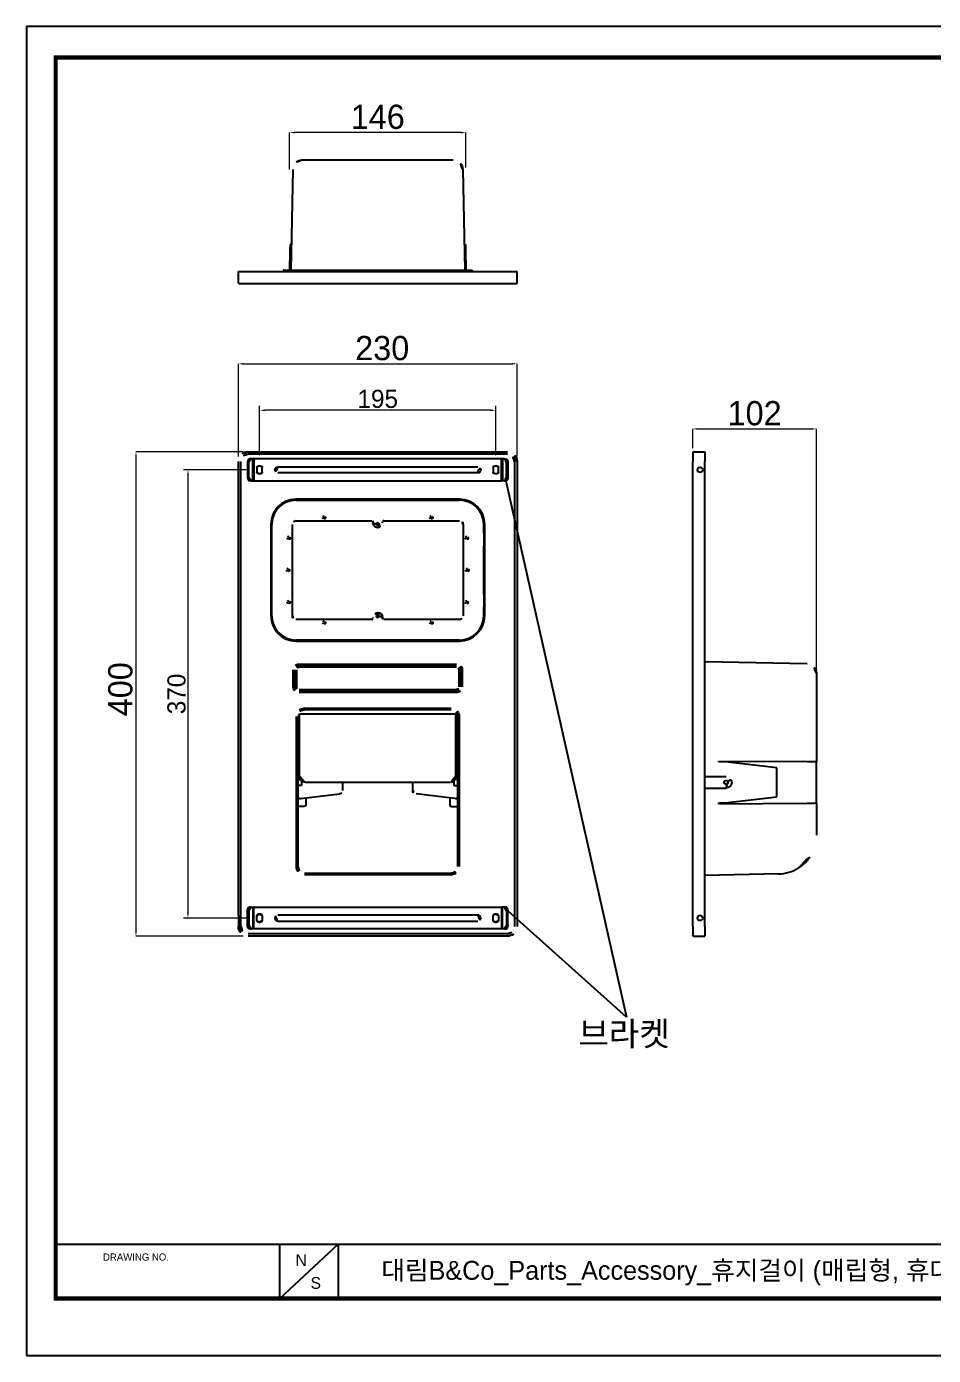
# Model space of a CAD drawing. Extents: x 16296660632 to 16296676784, y -37409619871 to -37409616699.
# Drawn here: x 16296675286 to 16296676035, y -37409617796 to -37409616699 of the extents above; entities that cross this region are included whole.
import ezdxf

# ---------------------------------------------------------------- set-up
doc = ezdxf.new("R2010")
doc.units = 0
doc.header["$LTSCALE"] = 10
doc.header["$MEASUREMENT"] = 0
doc.header["$PDMODE"] = 3
doc.header["$PDSIZE"] = -10
doc.linetypes.add('HIDDEN2', pattern=[4.7625, 3.175, -1.5875])
doc.layers.get('0').update_dxf_attribs({"linetype": 'CONTINUOUS'})
doc.layers.get('DEFPOINTS').update_dxf_attribs({"linetype": 'CONTINUOUS'})
doc.layers.add('AM_5', color=3, linetype='CONTINUOUS', lineweight=25)
for name, color, linetype in [('BODY', 7, 'CONTINUOUS'), ('Make2D$보임$선', 18, 'CONTINUOUS'), ('Make2D$보임$접선', 18, 'CONTINUOUS'), ('Make2D$숨김$선', 7, 'CONTINUOUS')]:
    doc.layers.add(name, color=color, linetype=linetype)
doc.styles.add('Daelim Dimension', font='\x7f\x7f\x7f\x7f.TTF')
doc.styles.get("Standard").update_dxf_attribs({"font": '\x7f\x7f\x7f\x7f.TTF'})
doc.dimstyles.new('DEFAULT', dxfattribs={"dimscale": 2, "dimtxt": 2, "dimasz": 2, "dimexe": 0, "dimexo": 2, "dimgap": 1, "dimtad": 1, "dimdec": 1, "dimzin": 9, "dimdsep": 46, "dimtxsty": 'Daelim Dimension', "dimcen": 0.5, "dimclrd": 252, "dimclre": 252, "dimclrt": 3, "dimadec": 1, "dimazin": 0, "dimtfac": 1, "dimtdec": 1, "dimtix": 1, "dimtmove": 0, "dimatfit": 3, "dimfxl": 0, "dimtolj": 1, "dimtzin": 1, "dimlwd": 9, "dimlwe": 9, "dimarcsym": 0})
doc.dimstyles.new('ISO-25$0', dxfattribs={"dimtxt": 2.5, "dimasz": 2.5, "dimexe": 1.25, "dimexo": 0.625, "dimtad": 1, "dimtxsty": 'Standard', "dimcen": 2.5, "dimadec": 0, "dimazin": 0, "dimtfac": 1, "dimtmove": 0, "dimatfit": 3, "dimfxl": 0, "dimarcsym": 0})

# ---------------------------------------------------------------- blocks, each defined once
blk = doc.blocks.new('*D36')
at = {"layer": 'BODY', "color": 5, "lineweight": 9, "ltscale": 0.7}
for p, q in [((16296675465.13556, -37409617049.68542), (16296675376.53018, -37409617049.68542)), ((16296675376.53018, -37409617053.68542), (16296675376.53018, -37409617445.68542)), ((16296675465.13556, -37409617449.68542), (16296675376.53018, -37409617449.68542))]:
    blk.add_line(p, q, dxfattribs=at)
at = {"layer": 'BODY', "color": 5, "ltscale": 0.7}
for points in [[(16296675375.86352, -37409617053.68542), (16296675377.19685, -37409617053.68542), (16296675376.53018, -37409617049.68542)], [(16296675375.86352, -37409617445.68542), (16296675377.19685, -37409617445.68542), (16296675376.53018, -37409617449.68542)]]:
    blk.add_solid(points, dxfattribs=at)
at = {"layer": 'DEFPOINTS', "color": 0, "ltscale": 0.7}
for p in [(16296675469.13556, -37409617049.68542), (16296675376.53018, -37409617449.68542), (16296675469.13556, -37409617449.68542)]:
    blk.add_point(p, dxfattribs=at)
at = {"layer": 'BODY', "color": 7, "ltscale": 0.7, "insert": (16296675363.71474, -37409617245.7729), "char_height": 20, "attachment_point": 5, "rotation": 90, "style": 'Daelim Dimension'}
blk.add_mtext('\\A1;400', dxfattribs=at)
blk = doc.blocks.new('*D37')
at = {"layer": 'BODY', "color": 5, "lineweight": 9, "ltscale": 0.7}
for p, q in [((16296675461.135559, -37409617053.685417), (16296675461.135559, -37409616977.136742)), ((16296675465.135559, -37409616977.136742), (16296675687.135559, -37409616977.136742)), ((16296675691.135559, -37409617053.685417), (16296675691.135559, -37409616977.136742))]:
    blk.add_line(p, q, dxfattribs=at)
at = {"layer": 'BODY', "color": 5, "ltscale": 0.7}
for points in [[(16296675465.135559, -37409616976.470078), (16296675465.135559, -37409616977.803413), (16296675461.135559, -37409616977.136742)], [(16296675687.135559, -37409616976.470078), (16296675687.135559, -37409616977.803413), (16296675691.135559, -37409616977.136742)]]:
    blk.add_solid(points, dxfattribs=at)
at = {"layer": 'DEFPOINTS', "color": 0, "ltscale": 0.7}
for p in [(16296675691.135559, -37409616977.136742), (16296675461.135559, -37409617057.685417), (16296675691.135559, -37409617057.685417)]:
    blk.add_point(p, dxfattribs=at)
at = {"layer": 'BODY', "color": 7, "ltscale": 0.7, "insert": (16296675579.814381, -37409616964.235451), "char_height": 20, "attachment_point": 5, "style": 'Daelim Dimension'}
blk.add_mtext('\\A1;230', dxfattribs=at)
blk = doc.blocks.new('*D38')
at = {"layer": 'BODY', "color": 5, "lineweight": 9, "ltscale": 0.7}
for p, q in [((16296675836.246559, -37409617046.716042), (16296675836.246559, -37409617030.860489)), ((16296675840.246559, -37409617030.860489), (16296675934.246559, -37409617030.860489)), ((16296675938.246559, -37409617233.032738), (16296675938.246559, -37409617030.860489))]:
    blk.add_line(p, q, dxfattribs=at)
at = {"layer": 'BODY', "color": 5, "ltscale": 0.7}
for points in [[(16296675840.246559, -37409617030.193817), (16296675840.246559, -37409617031.527153), (16296675836.246559, -37409617030.860489)], [(16296675934.246559, -37409617030.193817), (16296675934.246559, -37409617031.527153), (16296675938.246559, -37409617030.860489)]]:
    blk.add_solid(points, dxfattribs=at)
at = {"layer": 'DEFPOINTS', "color": 0, "ltscale": 0.7}
for p in [(16296675938.246559, -37409617030.860489), (16296675836.246559, -37409617050.716042), (16296675938.246559, -37409617237.032738)]:
    blk.add_point(p, dxfattribs=at)
at = {"layer": 'BODY', "color": 7, "ltscale": 0.7, "insert": (16296675887.246559, -37409617018.016434), "char_height": 20, "attachment_point": 5, "style": 'Daelim Dimension'}
blk.add_mtext('\\A1;102', dxfattribs=at)
blk = doc.blocks.new('*D26')
at = {"layer": 'BODY', "color": 5, "lineweight": 9, "ltscale": 0.7}
for p, q in [((16296675503.290581, -37409616816.586227), (16296675503.290581, -37409616786.191528)), ((16296675644.980551, -37409616786.191528), (16296675507.290581, -37409616786.191528)), ((16296675648.980551, -37409616814.949371), (16296675648.980551, -37409616786.191528))]:
    blk.add_line(p, q, dxfattribs=at)
at = {"layer": 'BODY', "color": 5, "ltscale": 0.7}
for points in [[(16296675507.290581, -37409616785.524857), (16296675507.290581, -37409616786.858192), (16296675503.290581, -37409616786.191528)], [(16296675644.980551, -37409616785.524857), (16296675644.980551, -37409616786.858192), (16296675648.980551, -37409616786.191528)]]:
    blk.add_solid(points, dxfattribs=at)
at = {"layer": 'DEFPOINTS', "color": 0, "ltscale": 0.7}
for p in [(16296675503.290581, -37409616786.191528), (16296675503.290581, -37409616820.586227), (16296675648.980551, -37409616818.949371)]:
    blk.add_point(p, dxfattribs=at)
at = {"layer": 'BODY', "color": 7, "ltscale": 0.7, "insert": (16296675576.135559, -37409616773.30455), "char_height": 20, "attachment_point": 5, "style": 'Daelim Dimension'}
blk.add_mtext('\\A1;146', dxfattribs=at)
blk = doc.blocks.new('1233')
at = {"layer": 'Make2D$보임$선', "color": 1}
for p, q in [((130.5, 155.9), (130.5, 143.9)), ((131.7, 143.9), (131.7, 155.9)), ((133.4, 158.9), (132.2, 158.9)), ((135.8, 158.9), (133.4, 158.9)), ((135.8, 158.9), (135.8, 140.9)), ((340.2, 158.9), (135.8, 158.9)), ((340.2, 140.9), (340.2, 158.9)), ((342.6, 158.9), (340.2, 158.9)), ((342.6, 158.9), (343.8, 158.9)), ((344.2, 143.9), (344.2, 155.9)), ((345.5, 155.9), (345.5, 143.9)), ((138.2, 152.2), (138.2, 147.7)), ((142.7, 147.7), (142.7, 152.2)), ((155.5, 152.4), (320.5, 152.4)), ((320.5, 147.4), (155.5, 147.4)), ((333.2, 152.2), (333.2, 147.7)), ((337.7, 147.7), (337.7, 152.2)), ((133.4, 140.9), (132.2, 140.9)), ((133.4, 140.9), (135.8, 140.9)), ((135.8, 140.9), (340.2, 140.9)), ((342.6, 140.9), (340.2, 140.9)), ((342.6, 140.9), (343.8, 140.9))]:
    blk.add_line(p, q, dxfattribs=at)
for centre, start, end in [((155.5, 149.9), 90, 270), ((320.5, 149.9), 270, 90)]:
    blk.add_arc(centre, 2.5, start, end, dxfattribs=at)
for points, weights in [([(130.5, 155.9), (130.5, 158.9), (132.2, 158.9)], [1, 0.707106781187, 1]), ([(133.4, 158.9), (131.7, 158.9), (131.7, 155.9)], [1, 0.707106781187, 1]), ([(342.6, 158.9), (344.2, 158.9), (344.2, 155.9)], [1, 0.707106781187, 1]), ([(345.5, 155.9), (345.5, 158.9), (343.8, 158.9)], [1, 0.707106781187, 1]), ([(132.2, 140.9), (130.5, 140.9), (130.5, 143.9)], [1, 0.707106781187, 1]), ([(131.7, 143.9), (131.7, 140.9), (133.4, 140.9)], [1, 0.707106781187, 1]), ([(140.5, 153.2), (138.2, 153.2), (138.2, 152.2)], [1, 0.707106781187, 1]), ([(138.2, 147.7), (138.2, 146.7), (140.5, 146.7)], [1, 0.707106900396, 1]), ([(142.7, 152.2), (142.7, 153.2), (140.5, 153.2)], [1, 0.707106781187, 1]), ([(140.5, 146.7), (142.7, 146.7), (142.7, 147.7)], [1, 0.707106781187, 1]), ([(335.5, 153.2), (333.2, 153.2), (333.2, 152.2)], [0.999999860338, 0.707106731808, 1]), ([(333.2, 147.7), (333.2, 146.7), (335.5, 146.7)], [1, 0.707106900396, 1]), ([(337.7, 152.2), (337.7, 153.2), (335.5, 153.2)], [1, 0.707106731808, 0.999999860338]), ([(335.5, 146.7), (337.7, 146.7), (337.7, 147.7)], [1, 0.707106781187, 1]), ([(344.2, 143.9), (344.2, 140.9), (342.6, 140.9)], [1, 0.707106781187, 1]), ([(343.8, 140.9), (345.5, 140.9), (345.5, 143.9)], [1, 0.707106781187, 1])]:
    blk.add_rational_spline(points, weights, degree=2, dxfattribs=at)
at = {"layer": 'Make2D$숨김$선', "color": 1, "linetype": 'HIDDEN2'}
for p, q in [((135, 140.9), (135, 158.9)), ((341, 158.9), (341, 140.9))]:
    blk.add_line(p, q, dxfattribs=at)
blk = doc.blocks.new('*D27')
at = {"layer": 'AM_5', "color": 0, "lineweight": 5}
for p, q in [((16296675478.63556, -37409617052.43542), (16296675478.63556, -37409617011.76338)), ((16296675669.13556, -37409617015.51338), (16296675483.13556, -37409617015.51338)), ((16296675673.63556, -37409617052.43542), (16296675673.63556, -37409617011.76338))]:
    blk.add_line(p, q, dxfattribs=at)
at = {"layer": 'AM_5', "color": 0}
for points in [[(16296675483.13556, -37409617014.76338), (16296675483.13556, -37409617016.26338), (16296675478.63556, -37409617015.51338)], [(16296675669.13556, -37409617014.76338), (16296675669.13556, -37409617016.26338), (16296675673.63556, -37409617015.51338)]]:
    blk.add_solid(points, dxfattribs=at)
at = {"layer": 'DEFPOINTS', "color": 0}
for p in [(16296675478.63556, -37409617015.51338), (16296675478.63556, -37409617061.43542), (16296675673.63556, -37409617061.43542)]:
    blk.add_point(p, dxfattribs=at)
at = {"layer": 'AM_5', "color": 0, "insert": (16296675576.13556, -37409617006.13838), "char_height": 15, "attachment_point": 5}
blk.add_mtext('195', dxfattribs=at)
blk = doc.blocks.new('*D28')
at = {"layer": 'AM_5', "color": 0, "lineweight": 5}
for p, q in [((16296675467.38556, -37409617064.68542), (16296675415.69598, -37409617064.68542)), ((16296675419.44598, -37409617069.18542), (16296675419.44598, -37409617430.18542)), ((16296675467.38556, -37409617434.68542), (16296675415.69598, -37409617434.68542))]:
    blk.add_line(p, q, dxfattribs=at)
at = {"layer": 'AM_5', "color": 0}
for points in [[(16296675418.69598, -37409617069.18542), (16296675420.19598, -37409617069.18542), (16296675419.44598, -37409617064.68542)], [(16296675418.69598, -37409617430.18542), (16296675420.19598, -37409617430.18542), (16296675419.44598, -37409617434.68542)]]:
    blk.add_solid(points, dxfattribs=at)
at = {"layer": 'DEFPOINTS', "color": 0}
for p in [(16296675476.38556, -37409617064.68542), (16296675419.44598, -37409617434.68542), (16296675476.38556, -37409617434.68542)]:
    blk.add_point(p, dxfattribs=at)
at = {"layer": 'AM_5', "color": 0, "insert": (16296675410.07099, -37409617249.68542), "char_height": 15, "attachment_point": 5, "rotation": 90}
blk.add_mtext('370', dxfattribs=at)

msp = doc.modelspace()

# ---------------------------------------------------------------- linework, layer by layer
at = {"color": 1, "ltscale": 0.5}
for p, q in [((16296675681.966, -37409617073.685417), (16296675781.62483, -37409617516.457077)), ((16296675781.62483, -37409617516.457077), (16296675683.635559, -37409617428.685417))]:
    msp.add_line(p, q, dxfattribs=at)
at = {"color": 5}
msp.add_line((16296675310.29731, -37409617703.8675), (16296676515.928049, -37409617703.8675), dxfattribs=at)
at = {"color": 5, "ltscale": 40}
for p, q in [((16296675495.103889, -37409617703.8675), (16296675495.103889, -37409617748.985077)), ((16296675495.103889, -37409617703.8675), (16296675495.103889, -37409617748.985077)), ((16296675543.390909, -37409617703.8675), (16296675495.103889, -37409617748.985077)), ((16296675543.390909, -37409617703.8675), (16296675495.103889, -37409617748.985077)), ((16296675543.390909, -37409617703.8675), (16296675543.390909, -37409617748.985077)), ((16296675543.390909, -37409617703.8675), (16296675543.390909, -37409617748.985077))]:
    msp.add_line(p, q, dxfattribs=at)
at = {"ltscale": 0.5}
msp.add_lwpolyline([(16296675286.22047, -37409617795.791344), (16296676783.52046, -37409617795.791344), (16296676783.52046, -37409616698.691338), (16296675286.22047, -37409616698.691338)], close=True, dxfattribs=at)
at = {"color": 5, "linetype": 'ByBlock', "lineweight": 200, "const_width": 3.45}
msp.add_lwpolyline([(16296675310.29731, -37409617748.814491), (16296676759.29731, -37409617748.814491), (16296676759.29731, -37409616724.164482), (16296675310.29731, -37409616724.164482)], close=True, dxfattribs=at)
at = {"layer": 'Make2D$보임$선', "color": 0}
for p, q in [((16296675514.012501, -37409616808.763367), (16296675638.258631, -37409616808.763367)), ((16296675506.014219, -37409616816.597603), (16296675504.290581, -37409616899.763367)), ((16296675646.25691, -37409616816.597603), (16296675647.980551, -37409616899.763367)), ((16296675503.728571, -37409616878.630348), (16296675503.63221, -37409616883.279678)), ((16296675503.72855, -37409616878.631142), (16296675503.728571, -37409616878.630348)), ((16296675504.72855, -37409616878.630348), (16296675503.728571, -37409616878.630348)), ((16296675647.54258, -37409616878.630348), (16296675648.542561, -37409616878.630348)), ((16296675648.542561, -37409616878.630348), (16296675648.63892, -37409616883.279678)), ((16296675648.54258, -37409616878.631142), (16296675648.542561, -37409616878.630348)), ((16296675503.63221, -37409616883.279709), (16296675503.290581, -37409616899.763367)), ((16296675648.63892, -37409616883.279709), (16296675648.980551, -37409616899.763367)), ((16296675461.135559, -37409616910.263367), (16296675461.135559, -37409616900.763367)), ((16296675461.135559, -37409616900.763367), (16296675469.135559, -37409616900.763367)), ((16296675469.135559, -37409616900.763367), (16296675683.135559, -37409616900.763367)), ((16296675498.17697, -37409616900.254639), (16296675498.168091, -37409616900.763367)), ((16296675498.676889, -37409616899.763367), (16296675653.594271, -37409616899.763367)), ((16296675654.0942, -37409616900.254639), (16296675654.103081, -37409616900.763367)), ((16296675683.135559, -37409616900.763367), (16296675691.135559, -37409616900.763367)), ((16296675691.135559, -37409616910.263367), (16296675691.135559, -37409616900.763367)), ((16296675461.635559, -37409616910.763367), (16296675463.63295, -37409616910.763367)), ((16296675463.63295, -37409616910.763367), (16296675469.135559, -37409616910.763367)), ((16296675469.135559, -37409616910.763367), (16296675683.135559, -37409616910.763367)), ((16296675683.135559, -37409616910.763367), (16296675686.84483, -37409616910.763367)), ((16296675686.84483, -37409616910.763367), (16296675690.635071, -37409616910.763367)), ((16296675469.135559, -37409617049.685417), (16296675683.135559, -37409617049.685417)), ((16296675683.135559, -37409617051.685417), (16296675469.135559, -37409617051.685417)), ((16296675836.246559, -37409617050.185921), (16296675836.246559, -37409617051.930077)), ((16296675836.246559, -37409617051.930077), (16296675836.246559, -37409617057.685417)), ((16296675836.746559, -37409617049.685417), (16296675846.246559, -37409617049.685417)), ((16296675846.246559, -37409617049.685417), (16296675846.246559, -37409617057.685417)), ((16296675461.135559, -37409617432.53595), (16296675461.135559, -37409617057.685417)), ((16296675463.135559, -37409617441.685417), (16296675463.135559, -37409617057.685417)), ((16296675689.135559, -37409617057.685417), (16296675689.135559, -37409617441.685417)), ((16296675691.135559, -37409617057.685417), (16296675691.135559, -37409617441.685417)), ((16296675836.246559, -37409617441.685417), (16296675836.246559, -37409617057.685417)), ((16296675846.246559, -37409617441.685417), (16296675846.246559, -37409617057.685417)), ((16296675510.93556, -37409617089.508621), (16296675508.63356, -37409617089.508621)), ((16296675508.63558, -37409617089.708603), (16296675511.04516, -37409617089.708603)), ((16296675510.95302, -37409617089.491173), (16296675510.93556, -37409617089.508621)), ((16296675510.93556, -37409617089.708603), (16296675510.93556, -37409617089.508621)), ((16296675521.31811, -37409617089.491173), (16296675510.95302, -37409617089.491173)), ((16296675511.04516, -37409617089.708603), (16296675521.225969, -37409617089.708603)), ((16296675521.225969, -37409617089.708603), (16296675571.04516, -37409617089.708603)), ((16296675521.33556, -37409617089.508621), (16296675521.31811, -37409617089.491173)), ((16296675521.33556, -37409617089.508621), (16296675521.33556, -37409617089.708603)), ((16296675570.93556, -37409617089.508621), (16296675521.33556, -37409617089.508621)), ((16296675570.95302, -37409617089.491173), (16296675570.93556, -37409617089.508621)), ((16296675570.93556, -37409617089.708603), (16296675570.93556, -37409617089.508621)), ((16296675576.135559, -37409617089.491173), (16296675570.95302, -37409617089.491173)), ((16296675571.04516, -37409617089.708603), (16296675571.167379, -37409617089.647507)), ((16296675571.04516, -37409617089.708603), (16296675581.225969, -37409617089.708603)), ((16296675571.167379, -37409617089.491173), (16296675571.167379, -37409617089.647507)), ((16296675571.167379, -37409617089.647507), (16296675581.103741, -37409617089.647507)), ((16296675581.31811, -37409617089.491173), (16296675576.135559, -37409617089.491173)), ((16296675581.103741, -37409617089.647507), (16296675581.103741, -37409617089.491173)), ((16296675581.103741, -37409617089.647507), (16296675581.225969, -37409617089.708603)), ((16296675581.225969, -37409617089.708603), (16296675631.04516, -37409617089.708603)), ((16296675581.33556, -37409617089.508621), (16296675581.31811, -37409617089.491173)), ((16296675581.33556, -37409617089.508621), (16296675581.33556, -37409617089.708603)), ((16296675630.93556, -37409617089.508621), (16296675581.33556, -37409617089.508621)), ((16296675630.95302, -37409617089.491173), (16296675630.93556, -37409617089.508621)), ((16296675630.93556, -37409617089.708603), (16296675630.93556, -37409617089.508621)), ((16296675641.31811, -37409617089.491173), (16296675630.95302, -37409617089.491173)), ((16296675631.04516, -37409617089.708603), (16296675641.225969, -37409617089.708603)), ((16296675641.225969, -37409617089.708603), (16296675643.63558, -37409617089.708603)), ((16296675641.33556, -37409617089.508621), (16296675641.31811, -37409617089.491173)), ((16296675641.33556, -37409617089.508621), (16296675641.33556, -37409617089.708603)), ((16296675643.63756, -37409617089.508621), (16296675641.33556, -37409617089.508621)), ((16296675488.43556, -37409617109.706619), (16296675488.43556, -37409617117.272919)), ((16296675488.63558, -37409617117.368187), (16296675488.63558, -37409617109.708603)), ((16296675505.63558, -37409617185.208603), (16296675505.63558, -37409617109.708603)), ((16296675508.63558, -37409617106.708603), (16296675571.185579, -37409617106.708603)), ((16296675572.185579, -37409617107.708603), (16296675572.185579, -37409617108.458603)), ((16296675580.085581, -37409617108.458603), (16296675580.085581, -37409617107.708603)), ((16296675581.085581, -37409617106.708603), (16296675643.63558, -37409617106.708603)), ((16296675646.63558, -37409617109.708603), (16296675646.63558, -37409617185.208603)), ((16296675663.63558, -37409617109.708603), (16296675663.63558, -37409617117.368187)), ((16296675663.83556, -37409617117.272919), (16296675663.83556, -37409617109.706619)), ((16296675488.41811, -37409617117.290367), (16296675488.43556, -37409617117.272919)), ((16296675488.41811, -37409617117.290367), (16296675488.41811, -37409617127.655457)), ((16296675488.43556, -37409617117.272919), (16296675488.63558, -37409617117.272919)), ((16296675488.63558, -37409617127.549004), (16296675488.63558, -37409617117.368187)), ((16296675663.63558, -37409617117.272919), (16296675663.83556, -37409617117.272919)), ((16296675663.63558, -37409617117.368187), (16296675663.63558, -37409617127.549004)), ((16296675663.83556, -37409617117.272919), (16296675663.85302, -37409617117.290367)), ((16296675663.85302, -37409617127.655457), (16296675663.85302, -37409617117.290367)), ((16296675488.43556, -37409617127.67292), (16296675488.41811, -37409617127.655457)), ((16296675488.63558, -37409617127.67292), (16296675488.43556, -37409617127.67292)), ((16296675488.43556, -37409617127.67292), (16296675488.43556, -37409617167.244247)), ((16296675488.63558, -37409617167.368187), (16296675488.63558, -37409617127.549004)), ((16296675663.63558, -37409617127.549004), (16296675663.63558, -37409617167.368187)), ((16296675663.83556, -37409617127.67292), (16296675663.63558, -37409617127.67292)), ((16296675663.85302, -37409617127.655457), (16296675663.83556, -37409617127.67292)), ((16296675663.83556, -37409617167.244247), (16296675663.83556, -37409617127.67292)), ((16296675488.43556, -37409617167.244247), (16296675488.41811, -37409617167.261703)), ((16296675488.41811, -37409617167.261703), (16296675488.41811, -37409617177.626793)), ((16296675488.43556, -37409617167.244247), (16296675488.63558, -37409617167.244247)), ((16296675488.63558, -37409617177.549004), (16296675488.63558, -37409617167.368187)), ((16296675663.63558, -37409617167.244247), (16296675663.83556, -37409617167.244247)), ((16296675663.63558, -37409617167.368187), (16296675663.63558, -37409617177.549004)), ((16296675663.85302, -37409617167.261703), (16296675663.83556, -37409617167.244247)), ((16296675663.85302, -37409617177.626793), (16296675663.85302, -37409617167.261703)), ((16296675488.41811, -37409617177.626793), (16296675488.43556, -37409617177.644249)), ((16296675488.63558, -37409617177.644249), (16296675488.43556, -37409617177.644249)), ((16296675488.43556, -37409617177.644249), (16296675488.43556, -37409617185.210541)), ((16296675488.63558, -37409617185.208603), (16296675488.63558, -37409617177.549004)), ((16296675572.185579, -37409617186.458603), (16296675572.185579, -37409617187.208603)), ((16296675580.085581, -37409617187.208603), (16296675580.085581, -37409617186.458603)), ((16296675663.63558, -37409617177.549004), (16296675663.63558, -37409617185.208603)), ((16296675663.83556, -37409617177.644249), (16296675663.63558, -37409617177.644249)), ((16296675663.85302, -37409617177.626793), (16296675663.83556, -37409617177.644249)), ((16296675663.83556, -37409617185.210541), (16296675663.83556, -37409617177.644249)), ((16296675571.185579, -37409617188.208603), (16296675508.63558, -37409617188.208603)), ((16296675643.63558, -37409617188.208603), (16296675581.085581, -37409617188.208603)), ((16296675508.63356, -37409617205.408546), (16296675510.93556, -37409617205.408546)), ((16296675511.04516, -37409617205.208603), (16296675508.63558, -37409617205.208603)), ((16296675510.93556, -37409617205.408546), (16296675510.93556, -37409617205.208603)), ((16296675510.93556, -37409617205.408546), (16296675510.95302, -37409617205.426003)), ((16296675510.95302, -37409617205.426003), (16296675521.31811, -37409617205.426003)), ((16296675521.225969, -37409617205.208603), (16296675511.04516, -37409617205.208603)), ((16296675571.04516, -37409617205.208603), (16296675521.225969, -37409617205.208603)), ((16296675521.31811, -37409617205.426003), (16296675521.33556, -37409617205.408546)), ((16296675521.33556, -37409617205.208603), (16296675521.33556, -37409617205.408546)), ((16296675521.33556, -37409617205.408546), (16296675570.93556, -37409617205.408546)), ((16296675570.93556, -37409617205.408546), (16296675570.93556, -37409617205.208603)), ((16296675570.93556, -37409617205.408546), (16296675570.95302, -37409617205.426003)), ((16296675570.95302, -37409617205.426003), (16296675576.135559, -37409617205.426003)), ((16296675581.225969, -37409617205.208603), (16296675571.04516, -37409617205.208603)), ((16296675576.135559, -37409617205.426003), (16296675581.31811, -37409617205.426003)), ((16296675631.04516, -37409617205.208603), (16296675581.225969, -37409617205.208603)), ((16296675581.31811, -37409617205.426003), (16296675581.33556, -37409617205.408546)), ((16296675581.33556, -37409617205.208603), (16296675581.33556, -37409617205.408546)), ((16296675581.33556, -37409617205.408546), (16296675630.93556, -37409617205.408546)), ((16296675630.93556, -37409617205.408546), (16296675630.93556, -37409617205.208603)), ((16296675630.93556, -37409617205.408546), (16296675630.95302, -37409617205.426003)), ((16296675630.95302, -37409617205.426003), (16296675641.31811, -37409617205.426003)), ((16296675641.225969, -37409617205.208603), (16296675631.04516, -37409617205.208603)), ((16296675643.63558, -37409617205.208603), (16296675641.225969, -37409617205.208603)), ((16296675641.31811, -37409617205.426003), (16296675641.33556, -37409617205.408546)), ((16296675641.33556, -37409617205.208603), (16296675641.33556, -37409617205.408546)), ((16296675641.33556, -37409617205.408546), (16296675643.63756, -37409617205.408546)), ((16296675506.43556, -37409617243.685417), (16296675506.43556, -37409617229.685417)), ((16296675507.635559, -37409617229.685417), (16296675507.635559, -37409617243.685417)), ((16296675508.135559, -37409617229.685417), (16296675508.135559, -37409617243.685417)), ((16296675508.93556, -37409617229.685417), (16296675508.93556, -37409617243.685417)), ((16296675511.135559, -37409617224.98542), (16296675641.135559, -37409617224.98542)), ((16296675641.135559, -37409617226.185417), (16296675511.135559, -37409617226.185417)), ((16296675641.135559, -37409617226.685417), (16296675511.135559, -37409617226.685417)), ((16296675641.135559, -37409617227.48542), (16296675511.135559, -37409617227.48542)), ((16296675643.33556, -37409617243.685417), (16296675643.33556, -37409617229.685417)), ((16296675644.135559, -37409617243.685417), (16296675644.135559, -37409617229.685417)), ((16296675644.635559, -37409617243.685417), (16296675644.635559, -37409617229.685417)), ((16296675645.83556, -37409617229.685417), (16296675645.83556, -37409617243.685417)), ((16296675846.246559, -37409617222.81971), (16296675930.412319, -37409617224.564079)), ((16296675930.412319, -37409617224.564079), (16296675930.58795, -37409617224.569649)), ((16296675938.246559, -37409617232.562363), (16296675938.246559, -37409617305.342743)), ((16296675511.135559, -37409617245.885422), (16296675641.135559, -37409617245.885422)), ((16296675511.135559, -37409617246.685417), (16296675641.135559, -37409617246.685417)), ((16296675511.135559, -37409617247.185417), (16296675641.135559, -37409617247.185417)), ((16296675641.135559, -37409617248.385422), (16296675511.135559, -37409617248.385422)), ((16296675515.635559, -37409617261.48542), (16296675636.635559, -37409617261.48542)), ((16296675636.635559, -37409617262.685417), (16296675515.635559, -37409617262.685417)), ((16296675508.93556, -37409617392.185417), (16296675508.93556, -37409617268.185417)), ((16296675510.135559, -37409617268.185417), (16296675510.135559, -37409617392.185417)), ((16296675510.135559, -37409617270.424423), (16296675511.63847, -37409617270.424423)), ((16296675510.188471, -37409617267.424423), (16296675511.63847, -37409617267.424423)), ((16296675511.63847, -37409617266.12442), (16296675640.63847, -37409617266.12442)), ((16296675511.63847, -37409617317.555496), (16296675511.63847, -37409617266.124527)), ((16296675640.63838, -37409617317.655457), (16296675640.63847, -37409617266.124527)), ((16296675640.63847, -37409617267.424423), (16296675642.082661, -37409617267.424423)), ((16296675640.63847, -37409617270.424423), (16296675642.135559, -37409617270.424423)), ((16296675642.135559, -37409617392.185417), (16296675642.135559, -37409617268.185417)), ((16296675643.33556, -37409617268.185417), (16296675643.33556, -37409617392.185417)), ((16296675511.63847, -37409617303.18396), (16296675510.14138, -37409617303.18396)), ((16296675640.63847, -37409617303.18396), (16296675642.135559, -37409617303.18396)), ((16296675857.746559, -37409617305.187813), (16296675930.412319, -37409617305.32766)), ((16296675857.746559, -37409617305.823486), (16296675857.746559, -37409617305.187813)), ((16296675862.84413, -37409617305.823486), (16296675857.746559, -37409617305.823486)), ((16296675905.730221, -37409617310.724747), (16296675862.84413, -37409617305.823486)), ((16296675930.412319, -37409617305.32766), (16296675936.242729, -37409617305.338882)), ((16296675936.242729, -37409617305.338882), (16296675936.288, -37409617305.338966)), ((16296675936.288, -37409617305.338966), (16296675938.246559, -37409617305.342743)), ((16296675938.246559, -37409617339.983688), (16296675938.246559, -37409617305.342743)), ((16296675863.73024, -37409617318.035797), (16296675846.246559, -37409617318.035797)), ((16296675905.730221, -37409617334.646988), (16296675905.730221, -37409617310.724747)), ((16296675510.14138, -37409617320.185867), (16296675512.22048, -37409617320.185867)), ((16296675512.22048, -37409617325.185867), (16296675510.14138, -37409617325.185867)), ((16296675512.32325, -37409617320.185867), (16296675512.22048, -37409617320.185867)), ((16296675513.22048, -37409617325.185867), (16296675512.22048, -37409617325.185867)), ((16296675513.22048, -37409617321.317139), (16296675513.22048, -37409617325.185867)), ((16296675516.381121, -37409617322.582047), (16296675635.89583, -37409617322.582047)), ((16296675516.381121, -37409617322.582047), (16296675635.89583, -37409617322.582047)), ((16296675516.381121, -37409617322.582047), (16296675635.89583, -37409617322.582047)), ((16296675547.22048, -37409617329.293648), (16296675547.22048, -37409617322.582047)), ((16296675605.056471, -37409617329.293648), (16296675605.056471, -37409617322.582047)), ((16296675639.056471, -37409617321.317139), (16296675639.056471, -37409617325.185867)), ((16296675639.056471, -37409617325.185867), (16296675640.056471, -37409617325.185867)), ((16296675639.953699, -37409617320.185867), (16296675640.056471, -37409617320.185867)), ((16296675642.135559, -37409617320.185867), (16296675640.056471, -37409617320.185867)), ((16296675640.056471, -37409617325.185867), (16296675642.135559, -37409617325.185867)), ((16296675846.246559, -37409617327.33593), (16296675863.730181, -37409617327.33593)), ((16296675512.142229, -37409617335.979263), (16296675512.561119, -37409617335.931389)), ((16296675512.561119, -37409617335.931389), (16296675544.561119, -37409617332.274246)), ((16296675516.64138, -37409617335.465073), (16296675516.64138, -37409617341.998863)), ((16296675639.71583, -37409617335.931389), (16296675607.71583, -37409617332.274246)), ((16296675635.635559, -37409617335.465073), (16296675635.635559, -37409617341.998863)), ((16296675640.13471, -37409617335.979263), (16296675639.71583, -37409617335.931389)), ((16296675857.746559, -37409617339.548264), (16296675862.84413, -37409617339.548264)), ((16296675857.746559, -37409617340.592079), (16296675857.746559, -37409617339.548264)), ((16296675930.412319, -37409617340.0429), (16296675857.746559, -37409617340.592079)), ((16296675862.84413, -37409617339.548264), (16296675905.730221, -37409617334.646988)), ((16296675936.23147, -37409617339.998917), (16296675930.412319, -37409617340.0429)), ((16296675936.288, -37409617339.998489), (16296675936.23147, -37409617339.998917)), ((16296675938.246559, -37409617339.983688), (16296675936.288, -37409617339.998489)), ((16296675938.246559, -37409617339.983688), (16296675938.246559, -37409617366.300743)), ((16296675514.97299, -37409617342.607246), (16296675510.14138, -37409617342.607246)), ((16296675516.64138, -37409617341.998863), (16296675514.97299, -37409617342.607246)), ((16296675635.635559, -37409617341.998863), (16296675637.303961, -37409617342.607246)), ((16296675637.303961, -37409617342.607246), (16296675642.135559, -37409617342.607246)), ((16296675515.635559, -37409617397.685417), (16296675636.635559, -37409617397.685417)), ((16296675636.635559, -37409617398.885422), (16296675515.635559, -37409617398.885422)), ((16296675906.90963, -37409617398.293869), (16296675846.246559, -37409617399.55114)), ((16296675461.135559, -37409617432.53595), (16296675461.135559, -37409617441.685417)), ((16296675683.135559, -37409617447.685417), (16296675469.135559, -37409617447.685417)), ((16296675683.135559, -37409617449.685417), (16296675469.135559, -37409617449.685417)), ((16296675836.246559, -37409617441.685417), (16296675836.246559, -37409617447.037407)), ((16296675836.246559, -37409617447.037407), (16296675836.246559, -37409617449.185417)), ((16296675836.746559, -37409617449.685417), (16296675836.246559, -37409617449.185417)), ((16296675836.746559, -37409617449.685417), (16296675846.246559, -37409617449.685417)), ((16296675846.246559, -37409617441.685417), (16296675846.246559, -37409617449.685417))]:
    msp.add_line(p, q, dxfattribs=at)
for centre, radius in [((16296675842.246559, -37409617064.685417), 2.15), ((16296675863.730221, -37409617322.685867), 1.65), ((16296675842.246559, -37409617434.685417), 2.15)]:
    msp.add_circle(centre, radius, dxfattribs=at)
for centre, radius, start, end in [((16296675514.012501, -37409616816.763367), 8, 90, 178.812663246), ((16296675638.258631, -37409616816.763367), 8, 1.187336754, 90), ((16296675498.676889, -37409616900.263367), 0.5, 90, 178.998042458), ((16296675653.594271, -37409616900.263367), 0.5, 1.001957542, 90), ((16296675461.635559, -37409616910.263367), 0.5, 180, 248.40186981), ((16296675461.635559, -37409616910.263367), 0.5, 248.4017682, 270), ((16296675690.635559, -37409616910.263367), 0.5, 270, 0), ((16296675469.135559, -37409617057.685417), 8, 90, 180), ((16296675469.135559, -37409617057.685417), 6, 90, 180), ((16296675683.135559, -37409617057.685417), 8, 0, 90), ((16296675683.135559, -37409617057.685417), 6, 0, 90), ((16296675836.746559, -37409617050.185417), 0.5, 158.401808427, 180), ((16296675836.746559, -37409617050.185417), 0.5, 90, 158.401808427), ((16296675508.63356, -37409617109.706619), 20.198, 90, 180), ((16296675508.63558, -37409617109.708603), 20, 90, 180), ((16296675643.63558, -37409617109.708603), 20, 0, 90), ((16296675643.63756, -37409617109.706619), 20.198, 0, 90), ((16296675508.63558, -37409617109.708603), 3, 90, 180), ((16296675531.935539, -37409617104.053589), 1.25, 90, 180), ((16296675531.935539, -37409617104.053589), 1.25, 180, 270), ((16296675531.935539, -37409617104.053589), 1.25, 270, 90), ((16296675571.185579, -37409617107.708603), 1, 0, 90), ((16296675576.13558, -37409617108.458603), 3.95, 180, 0), ((16296675576.13554, -37409617109.458603), 1.25, 73.370154601, 253.372059808), ((16296675576.13558, -37409617109.458603), 1.25, 253.370154601, 73.372059808), ((16296675581.085581, -37409617107.708603), 1, 90, 180), ((16296675620.335541, -37409617104.053589), 1.25, 90, 180), ((16296675620.335541, -37409617104.053589), 1.25, 180, 270), ((16296675620.335541, -37409617104.053589), 1.25, 270, 90), ((16296675643.63558, -37409617109.708603), 3, 0, 90), ((16296675502.63554, -37409617120.958603), 1.25, 90, 180), ((16296675502.63554, -37409617120.958603), 1.25, 270, 90), ((16296675649.63554, -37409617120.958603), 1.25, 90, 180), ((16296675649.63554, -37409617120.958603), 1.25, 270, 90), ((16296675502.63554, -37409617120.958603), 1.25, 180, 270), ((16296675649.63554, -37409617120.958603), 1.25, 180, 270), ((16296675502.13554, -37409617147.458603), 1.25, 90, 180), ((16296675502.13554, -37409617147.458603), 1.25, 180, 270), ((16296675502.13554, -37409617147.458603), 1.25, 270, 90), ((16296675650.13554, -37409617147.458603), 1.25, 90, 180), ((16296675650.13554, -37409617147.458603), 1.25, 180, 270), ((16296675650.13554, -37409617147.458603), 1.25, 270, 90), ((16296675502.63554, -37409617173.958603), 1.25, 90, 180), ((16296675502.63554, -37409617173.958603), 1.25, 180, 270), ((16296675502.63554, -37409617173.958603), 1.25, 270, 90), ((16296675649.63554, -37409617173.958603), 1.25, 90, 180), ((16296675649.63554, -37409617173.958603), 1.25, 180, 270), ((16296675649.63554, -37409617173.958603), 1.25, 270, 90), ((16296675508.63356, -37409617185.210541), 20.198, 180, 270), ((16296675508.63558, -37409617185.208603), 20, 180, 270), ((16296675508.63558, -37409617185.208603), 3, 180, 270), ((16296675576.13558, -37409617186.458603), 3.95, 0, 180), ((16296675576.13558, -37409617185.458603), 1.25, 0, 180), ((16296675576.13558, -37409617185.458603), 1.25, 180, 0), ((16296675643.63558, -37409617185.208603), 20, 270, 0), ((16296675643.63558, -37409617185.208603), 3, 270, 0), ((16296675643.63756, -37409617185.210541), 20.198, 270, 0), ((16296675531.935539, -37409617190.863586), 1.25, 90, 180), ((16296675531.935539, -37409617190.863586), 1.25, 180, 270), ((16296675531.935539, -37409617190.863586), 1.25, 270, 90), ((16296675571.185579, -37409617187.208603), 1, 270, 0), ((16296675581.085581, -37409617187.208603), 1, 180, 270), ((16296675620.335541, -37409617190.863586), 1.25, 90, 180), ((16296675620.335541, -37409617190.863586), 1.25, 180, 270), ((16296675620.335541, -37409617190.863586), 1.25, 270, 90), ((16296675511.135559, -37409617229.685417), 4.7, 90, 180), ((16296675511.135559, -37409617229.685417), 3.5, 90, 180), ((16296675511.135559, -37409617229.685417), 3, 90, 180), ((16296675511.135559, -37409617229.685417), 2.2, 90, 180), ((16296675641.135559, -37409617229.685417), 4.7, 0, 90), ((16296675641.135559, -37409617229.685417), 3.5, 0, 90), ((16296675641.135559, -37409617229.685417), 3, 0, 90), ((16296675641.135559, -37409617229.685417), 2.2, 0, 90), ((16296675930.246559, -37409617232.562363), 8, 0, 87.554275552), ((16296675511.135559, -37409617243.685417), 4.7, 180, 270), ((16296675511.135559, -37409617243.685417), 3.5, 180, 270), ((16296675511.135559, -37409617243.685417), 3, 180, 270), ((16296675511.135559, -37409617243.685417), 2.2, 180, 270), ((16296675641.135559, -37409617243.685417), 2.2, 270, 0), ((16296675641.135559, -37409617243.685417), 4.7, 270, 0), ((16296675641.135559, -37409617243.685417), 3.5, 270, 0), ((16296675641.135559, -37409617243.685417), 3, 270, 0), ((16296675515.635559, -37409617268.185417), 6.7, 90, 180), ((16296675515.635559, -37409617268.185417), 5.5, 90, 180), ((16296675636.635559, -37409617268.185417), 6.7, 0, 90), ((16296675636.635559, -37409617268.185417), 5.5, 0, 90), ((16296675511.105709, -37409617327.084908), 20.076836, 88.479368586, 92.753127746), ((16296675641.17123, -37409617327.084908), 20.076836, 87.246872254, 91.520631414), ((16296675863.729509, -37409617322.685867), 4.650066, 270.00830551, 89.990929509), ((16296675544.22048, -37409617329.293648), 3, 276.519804854, 0), ((16296675608.056471, -37409617329.293648), 3, 180, 263.480195146), ((16296675511.85404, -37409617329.630821), 6.367627, 254.397431605, 260.048457436), ((16296675512.00807, -37409617328.752937), 7.258915, 260.048457436, 262.837843167), ((16296675511.79821, -37409617330.423042), 5.575689, 262.837843167, 264.898713322), ((16296675640.478741, -37409617330.423042), 5.575689, 275.101286678, 277.162156833), ((16296675640.268881, -37409617328.752937), 7.258915, 277.162156833, 279.951542564), ((16296675640.422911, -37409617329.630821), 6.367627, 279.951542564, 285.602568395), ((16296675906.24342, -37409617366.299522), 32.003136, 302.837093826, 359.997814339), ((16296675515.635559, -37409617392.185417), 6.7, 180, 270), ((16296675515.635559, -37409617392.185417), 5.5, 180, 270), ((16296675636.635559, -37409617392.185417), 5.5, 270, 0), ((16296675636.635559, -37409617392.185417), 6.7, 270, 0), ((16296675906.24527, -37409617366.29393), 32.006836, 271.189410417, 302.828938734), ((16296675469.135559, -37409617441.685417), 8, 180, 270), ((16296675469.135559, -37409617441.685417), 6, 180, 270), ((16296675683.135559, -37409617441.685417), 6, 270, 0), ((16296675683.135559, -37409617441.685417), 8, 270, 0), ((16296675836.746559, -37409617449.185417), 0.5, 180, 270)]:
    msp.add_arc(centre, radius, start, end, dxfattribs=at)
for points in [[(16296675511.638571, -37409617317.655457), (16296675511.640459, -37409617317.982239), (16296675511.70579, -37409617318.621986), (16296675512.068951, -37409617319.850609), (16296675512.930269, -37409617321.204239), (16296675514.244181, -37409617322.133636), (16296675515.444481, -37409617322.516907), (16296675516.07048, -37409617322.582222), (16296675516.381121, -37409617322.582047)], [(16296675511.638571, -37409617317.655457), (16296675511.640459, -37409617317.982239), (16296675511.70579, -37409617318.621986), (16296675512.068951, -37409617319.850609), (16296675512.930269, -37409617321.204239), (16296675514.244181, -37409617322.133636), (16296675515.444481, -37409617322.516907), (16296675516.07048, -37409617322.582222), (16296675516.381121, -37409617322.582047)], [(16296675640.63838, -37409617317.655457), (16296675640.63649, -37409617317.982239), (16296675640.571159, -37409617318.621986), (16296675640.207991, -37409617319.850609), (16296675639.34667, -37409617321.204239), (16296675638.03277, -37409617322.133636), (16296675636.83247, -37409617322.516907), (16296675636.206461, -37409617322.582222), (16296675635.89583, -37409617322.582047)]]:
    msp.add_open_spline(points, degree=3, knots=[0, 0, 0, 0, 0.9804899156, 1.9200889686, 3.8284821408, 5.7067233701, 6.6548869802, 7.5862895276, 7.5862895276, 7.5862895276, 7.5862895276], dxfattribs=at)
for points in [[(16296675512.142229, -37409617335.979263), (16296675511.896, -37409617336.007401), (16296675511.6063, -37409617336.004356), (16296675511.302429, -37409617335.976639)], [(16296675640.13471, -37409617335.979263), (16296675640.380951, -37409617336.007401), (16296675640.670641, -37409617336.004356), (16296675640.97451, -37409617335.976639)]]:
    msp.add_open_spline(points, degree=3, dxfattribs=at)
at = {"layer": 'Make2D$보임$접선', "color": 0}
for p, q in [((16296675498.177879, -37409616900.254639), (16296675498.17697, -37409616900.254639)), ((16296675654.093281, -37409616900.254639), (16296675654.0942, -37409616900.254639)), ((16296675643.63756, -37409617088.93174), (16296675508.63356, -37409617088.93174)), ((16296675487.858681, -37409617109.706619), (16296675487.858681, -37409617185.210541)), ((16296675664.412439, -37409617185.210541), (16296675664.412439, -37409617109.706619)), ((16296675508.63356, -37409617205.98542), (16296675643.63756, -37409617205.98542)), ((16296675512.22048, -37409617319.999252), (16296675512.22048, -37409617320.185867)), ((16296675640.056471, -37409617319.999252), (16296675640.056471, -37409617320.185867))]:
    msp.add_line(p, q, dxfattribs=at)
for centre, start, end in [((16296675508.63356, -37409617109.706619), 90, 180), ((16296675643.63756, -37409617109.706619), 0, 90), ((16296675508.63356, -37409617185.210541), 180, 270), ((16296675643.63756, -37409617185.210541), 270, 0)]:
    msp.add_arc(centre, 20.774878, start, end, dxfattribs=at)

# ---------------------------------------------------------------- block references
at = {"layer": 'BODY'}
msp.add_blockref('1233', (16296675338.141199, -37409617214.592987), dxfattribs=at)
at = {"layer": 'BODY', "xscale": -1, "rotation": 180}
msp.add_blockref('1233', (16296675338.141199, -37409617284.777847), dxfattribs=at)

# ---------------------------------------------------------------- texts
at = {"color": 5, "ltscale": 40, "style": 'Daelim Dimension'}
msp.add_text('DRAWING NO.', height=5.90872592, dxfattribs=at).set_placement((16296675349.33499, -37409617717.517281))
at = {"char_height": 9.669484, "width": 13.49481429, "attachment_point": 1, "style": 'Daelim Dimension'}
for s, insert in [('N', (16296675508.237329, -37409617712.326241)), ('S', (16296675520.671459, -37409617731.134529))]:
    msp.add_mtext(s, dxfattribs=dict(at, insert=insert))
at = {"color": 2, "insert": (16296675579.1035, -37409617717.773582), "char_height": 15.54024245, "width": 1180.19380974, "attachment_point": 1, "style": 'Daelim Dimension'}
msp.add_mtext('대림B&Co_Parts_Accessory_휴지걸이 (매립형, 휴대폰거치대)_DL A9077', dxfattribs=at)
at = {"layer": 'BODY', "color": 2, "ltscale": 0.7, "insert": (16296675741.86231, -37409617520.200317), "char_height": 20, "attachment_point": 1, "style": 'Daelim Dimension'}
msp.add_mtext_dynamic_manual_height_columns('브라켓', width=585.69577072, gutter_width=12.444029, heights=[0], dxfattribs=at)

# ---------------------------------------------------------------- dimensions: what is measured, and where the dimension line sits
at = {"layer": 'AM_5', "color": 1}
dim = msp.add_linear_dim(base=(16296675478.635559, -37409617015.513382), p1=(16296675673.635559, -37409617061.435417), p2=(16296675478.635559, -37409617061.435417), dimstyle='ISO-25$0', override={"dimscale": 3, "dimtxt": 5, "dimasz": 1.5, "dimexo": 3, "dimdec": 1, "dimdsep": 46, "dimtdec": 1, "dimlwd": 5, "dimlwe": 5}, dxfattribs=at)
dim.commit()
dim.dimension.update_dxf_attribs({"geometry": '*D27', "text_midpoint": (16296675576.135559, -37409617015.513382), "dimtype": 160})
dim = msp.add_linear_dim(base=(16296675419.44598, -37409617434.685417), p1=(16296675476.385559, -37409617064.685417), p2=(16296675476.385559, -37409617434.685417), angle=90, dimstyle='ISO-25$0', override={"dimscale": 3, "dimtxt": 5, "dimasz": 1.5, "dimexo": 3, "dimdec": 1, "dimdsep": 46, "dimtdec": 1, "dimlwd": 5, "dimlwe": 5}, dxfattribs=at)
dim.commit()
dim.dimension.update_dxf_attribs({"geometry": '*D28', "text_midpoint": (16296675419.44599, -37409617249.685417), "dimtype": 160})
at = {"layer": 'BODY', "color": 0, "ltscale": 0.7}
for base, p1, p2, override, picture, middle in [((16296675503.290581, -37409616786.191528), (16296675648.980551, -37409616818.949371), (16296675503.290581, -37409616820.586227), {"dimtxt": 10, "dimdec": 0, "dimclrd": 5, "dimclre": 5, "dimclrt": 7}, '*D26', (16296675576.135559, -37409616773.30455)), ((16296675938.246559, -37409617030.860489), (16296675836.246559, -37409617050.716042), (16296675938.246559, -37409617237.032738), {"dimtxt": 10, "dimclrd": 5, "dimclre": 5, "dimclrt": 7}, '*D38', (16296675887.246559, -37409617018.016434))]:
    dim = msp.add_linear_dim(base=base, p1=p1, p2=p2, dimstyle='DEFAULT', override=override, dxfattribs=at)
    dim.commit()
    dim.dimension.update_dxf_attribs({"geometry": picture, "text_midpoint": middle})
dim = msp.add_linear_dim(base=(16296675691.135559, -37409616977.136742), p1=(16296675461.135559, -37409617057.685417), p2=(16296675691.135559, -37409617057.685417), dimstyle='DEFAULT', override={"dimtxt": 10, "dimclrd": 5, "dimclre": 5, "dimclrt": 7}, dxfattribs=at)
dim.commit()
dim.dimension.update_dxf_attribs({"geometry": '*D37', "text_midpoint": (16296675579.814381, -37409616977.136742), "dimtype": 160})
dim = msp.add_linear_dim(base=(16296675376.53018, -37409617449.685417), p1=(16296675469.135559, -37409617049.685417), p2=(16296675469.135559, -37409617449.685417), angle=90, dimstyle='DEFAULT', override={"dimtxt": 10, "dimclrd": 5, "dimclre": 5, "dimclrt": 7}, dxfattribs=at)
dim.commit()
dim.dimension.update_dxf_attribs({"geometry": '*D36', "text_midpoint": (16296675376.53019, -37409617245.772903), "dimtype": 160})

doc.saveas('drawing.dxf')
